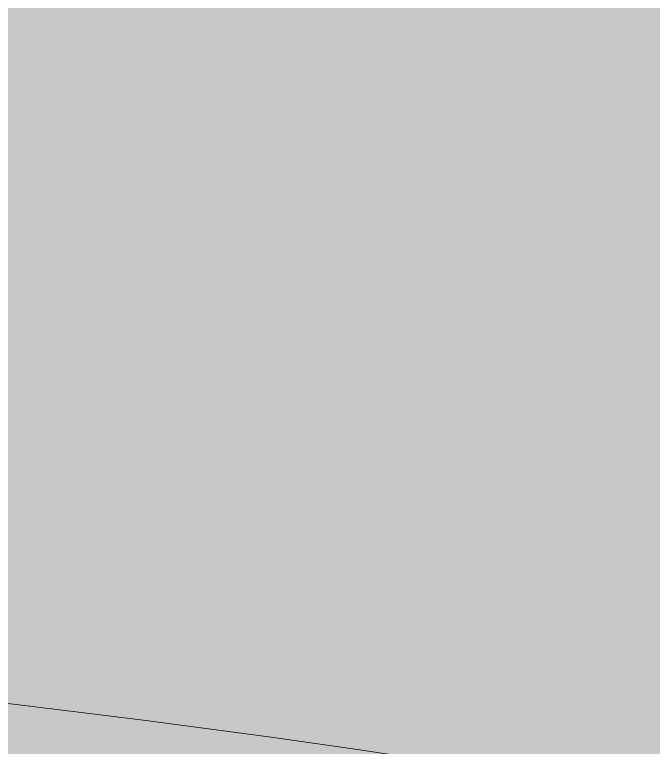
# Model space of a CAD drawing. Header units: inches. Extents: x 0.3 to 3.7, y -3.86 to -0.1.
# Drawn here: x 2.4373 to 2.5241, y -0.6279 to -0.5283 of the extents above; entities that cross this region are included whole.
import ezdxf

# ---------------------------------------------------------------- set-up
doc = ezdxf.new("R2010")
doc.units = ezdxf.units.IN
doc.header["$MEASUREMENT"] = 0
doc.layers.add('Backpack', color=7, linetype='Continuous', lineweight=0)

msp = doc.modelspace()

# ---------------------------------------------------------------- hatches: boundary and pattern name
at = {"layer": 'Backpack', "true_color": 0xf8e0c5, "transparency": 33554687}
h = msp.add_hatch(color=254, dxfattribs=at)
h.dxf.hatch_style = 2
edge = h.paths.add_edge_path()
edge.add_spline(control_points=[(2.177897, -0.492662), (2.17598, -0.526165), (2.173921, -0.563957), (2.173581, -0.605439), (2.153769, -0.605114), (1.846226, -0.605114), (1.826413, -0.60544), (1.826072, -0.563958), (1.824014, -0.526165), (1.822103, -0.492662), (1.81572, -0.380785), (1.815173, -0.330535), (1.868162, -0.319461), (1.908618, -0.313969), (1.953042, -0.310961), (2, -0.310961), (2.046957, -0.310961), (2.091381, -0.313969), (2.131837, -0.319461), (2.18482, -0.330536), (2.184287, -0.380784), (2.177897, -0.492662)], knot_values=[0, 0, 0, 0, 1, 1, 1, 2, 2, 2, 3, 3, 3, 4, 4, 4, 5, 5, 5, 6, 6, 6, 7, 7, 7, 7], degree=3, periodic=0)
edge = h.paths.add_edge_path()
edge.add_spline(control_points=[(3.572008, -1.920281), (3.526309, -1.884098), (3.425296, -1.904643), (3.386715, -1.914295), (3.368486, -1.763674), (3.345866, -1.628067), (3.319458, -1.520888), (3.248401, -1.232516), (3.169571, -1.044386), (3.060644, -0.912383), (3.037877, -0.723885), (2.979029, -0.408947), (2.916002, -0.3538), (2.858019, -0.30306), (2.551988, -0.199951), (2.512845, -0.239271), (2.470398, -0.281786), (2.407533, -0.385583), (2.373647, -0.444001), (2.373589, -0.437976), (2.373522, -0.432018), (2.373522, -0.425557), (2.373522, -0.226088), (2.237522, -0.107246), (1.999593, -0.099508), (1.762478, -0.107246), (1.626492, -0.226088), (1.626492, -0.425557), (1.626492, -0.432022), (1.626425, -0.437984), (1.626367, -0.444012), (1.592484, -0.385596), (1.529605, -0.281789), (1.487169, -0.239271), (1.447951, -0.199999), (1.141988, -0.30306), (1.083991, -0.3538), (1.020978, -0.408947), (0.962138, -0.723874), (0.939356, -0.912381), (0.830433, -1.044384), (0.751606, -1.232514), (0.680549, -1.520888), (0.654139, -1.628068), (0.631517, -1.763677), (0.613287, -1.914299), (0.574701, -1.904655), (0.473708, -1.884126), (0.427992, -1.920275), (0.371467, -1.964995), (0.296069, -2.419561), (0.309683, -2.844506), (0.309694, -2.844858), (0.309692, -2.845187), (0.309706, -2.845536), (0.311041, -2.87725), (0.311765, -2.908855), (0.313559, -2.94007), (0.313559, -2.94007), (0.313568, -2.940235), (0.313568, -2.940235), (0.33484, -3.310371), (0.351885, -3.603153), (0.657714, -3.615119), (0.78516, -3.841036), (1.097548, -3.856947), (1.391398, -3.856947), (1.415493, -3.856947), (2.512641, -3.856622), (2.536784, -3.85673), (2.850097, -3.858102), (3.204367, -3.859543), (3.342257, -3.61512), (3.648115, -3.603163), (3.66516, -3.310377), (3.686432, -2.940235), (3.686432, -2.940235), (3.686442, -2.94007), (3.686442, -2.94007), (3.688236, -2.908854), (3.688959, -2.877248), (3.690294, -2.845534), (3.690308, -2.845185), (3.690392, -2.844861), (3.690403, -2.84451), (3.704036, -2.419564), (3.628533, -1.964995), (3.572008, -1.920281)], knot_values=[0, 0, 0, 0, 1, 1, 1, 2, 2, 2, 3, 3, 3, 4, 4, 4, 5, 5, 5, 6, 6, 6, 7, 7, 7, 8, 8, 8, 9, 9, 9, 10, 10, 10, 11, 11, 11, 12, 12, 12, 13, 13, 13, 14, 14, 14, 15, 15, 15, 16, 16, 16, 17, 17, 17, 18, 18, 18, 19, 19, 19, 20, 20, 20, 21, 21, 21, 22, 22, 22, 23, 23, 23, 24, 24, 24, 25, 25, 25, 26, 26, 26, 27, 27, 27, 28, 28, 28, 29, 29, 29, 29], degree=3, periodic=0)

# ---------------------------------------------------------------- linework, layer by layer
at = {"layer": 'Backpack'}
for points, knots in [([(3.572008, -1.920281), (3.526309, -1.884098), (3.425296, -1.904643), (3.386715, -1.914295), (3.368486, -1.763674), (3.345866, -1.628067), (3.319458, -1.520888), (3.248401, -1.232516), (3.169571, -1.044386), (3.060644, -0.912383), (3.037877, -0.723885), (2.979029, -0.408947), (2.916002, -0.3538), (2.858019, -0.30306), (2.551988, -0.199951), (2.512845, -0.239271), (2.470398, -0.281786), (2.407533, -0.385583), (2.373647, -0.444001), (2.373589, -0.437976), (2.373522, -0.432018), (2.373522, -0.425557), (2.373522, -0.226088), (2.237522, -0.107246), (1.999593, -0.099508), (1.762478, -0.107246), (1.626492, -0.226088), (1.626492, -0.425557), (1.626492, -0.432022), (1.626425, -0.437984), (1.626367, -0.444012), (1.592484, -0.385596), (1.529605, -0.281789), (1.487169, -0.239271), (1.447951, -0.199999), (1.141988, -0.30306), (1.083991, -0.3538), (1.020978, -0.408947), (0.962138, -0.723874), (0.939356, -0.912381), (0.830433, -1.044384), (0.751606, -1.232514), (0.680549, -1.520888), (0.654139, -1.628068), (0.631517, -1.763677), (0.613287, -1.914299), (0.574701, -1.904655), (0.473708, -1.884126), (0.427992, -1.920275), (0.371467, -1.964995), (0.296069, -2.419561), (0.309683, -2.844506), (0.309694, -2.844858), (0.309692, -2.845187), (0.309706, -2.845536), (0.311041, -2.87725), (0.311765, -2.908855), (0.313559, -2.94007), (0.313559, -2.94007), (0.313568, -2.940235), (0.313568, -2.940235), (0.33484, -3.310371), (0.351885, -3.603153), (0.657714, -3.615119), (0.78516, -3.841036), (1.097548, -3.856947), (1.391398, -3.856947), (1.415493, -3.856947), (2.512641, -3.856622), (2.536784, -3.85673), (2.850097, -3.858102), (3.204367, -3.859543), (3.342257, -3.61512), (3.648115, -3.603163), (3.66516, -3.310377), (3.686432, -2.940235), (3.686432, -2.940235), (3.686442, -2.94007), (3.686442, -2.94007), (3.688236, -2.908854), (3.688959, -2.877248), (3.690294, -2.845534), (3.690308, -2.845185), (3.690392, -2.844861), (3.690403, -2.84451), (3.704036, -2.419564), (3.628533, -1.964995), (3.572008, -1.920281)], [0, 0, 0, 0, 1, 1, 1, 2, 2, 2, 3, 3, 3, 4, 4, 4, 5, 5, 5, 6, 6, 6, 7, 7, 7, 8, 8, 8, 9, 9, 9, 10, 10, 10, 11, 11, 11, 12, 12, 12, 13, 13, 13, 14, 14, 14, 15, 15, 15, 16, 16, 16, 17, 17, 17, 18, 18, 18, 19, 19, 19, 20, 20, 20, 21, 21, 21, 22, 22, 22, 23, 23, 23, 24, 24, 24, 25, 25, 25, 26, 26, 26, 27, 27, 27, 28, 28, 28, 29, 29, 29, 29]), ([(3.572008, -1.920281), (3.526309, -1.884098), (3.425296, -1.904643), (3.386715, -1.914295), (3.368486, -1.763674), (3.345866, -1.628067), (3.319458, -1.520888), (3.248401, -1.232516), (3.169571, -1.044386), (3.060644, -0.912383), (3.037877, -0.723885), (2.979029, -0.408947), (2.916002, -0.3538), (2.858019, -0.30306), (2.551988, -0.199951), (2.512845, -0.239271), (2.470398, -0.281786), (2.407533, -0.385583), (2.373647, -0.444001), (2.373589, -0.437976), (2.373522, -0.432018), (2.373522, -0.425557), (2.373522, -0.226088), (2.237522, -0.107246), (1.999593, -0.099508), (1.762478, -0.107246), (1.626492, -0.226088), (1.626492, -0.425557), (1.626492, -0.432022), (1.626425, -0.437984), (1.626367, -0.444012), (1.592484, -0.385596), (1.529605, -0.281789), (1.487169, -0.239271), (1.447951, -0.199999), (1.141988, -0.30306), (1.083991, -0.3538), (1.020978, -0.408947), (0.962138, -0.723874), (0.939356, -0.912381), (0.830433, -1.044384), (0.751606, -1.232514), (0.680549, -1.520888), (0.654139, -1.628068), (0.631517, -1.763677), (0.613287, -1.914299), (0.574701, -1.904655), (0.473708, -1.884126), (0.427992, -1.920275), (0.371467, -1.964995), (0.296069, -2.419561), (0.309683, -2.844506), (0.309694, -2.844858), (0.309691, -2.845187), (0.309706, -2.845536), (0.311041, -2.87725), (0.311765, -2.908855), (0.313559, -2.94007), (0.313559, -2.94007), (0.313568, -2.940235), (0.313568, -2.940235), (0.33484, -3.310371), (0.351885, -3.603153), (0.657714, -3.615119), (0.78516, -3.841036), (1.097548, -3.856947), (1.391398, -3.856947), (1.415493, -3.856947), (2.512641, -3.856622), (2.536784, -3.85673), (2.850097, -3.858102), (3.204367, -3.859543), (3.342257, -3.61512), (3.648115, -3.603163), (3.66516, -3.310377), (3.686432, -2.940235), (3.686432, -2.940235), (3.686442, -2.94007), (3.686442, -2.94007), (3.688236, -2.908854), (3.688959, -2.877248), (3.690294, -2.845534), (3.690309, -2.845186), (3.690391, -2.844861), (3.690403, -2.84451), (3.704037, -2.419565), (3.628533, -1.964995), (3.572008, -1.920281)], [0, 0, 0, 0, 1, 1, 1, 2, 2, 2, 3, 3, 3, 4, 4, 4, 5, 5, 5, 6, 6, 6, 7, 7, 7, 8, 8, 8, 9, 9, 9, 10, 10, 10, 11, 11, 11, 12, 12, 12, 13, 13, 13, 14, 14, 14, 15, 15, 15, 16, 16, 16, 17, 17, 17, 18, 18, 18, 19, 19, 19, 20, 20, 20, 21, 21, 21, 22, 22, 22, 23, 23, 23, 24, 24, 24, 25, 25, 25, 26, 26, 26, 27, 27, 27, 28, 28, 28, 29, 29, 29, 29]), ([(2.530341, -0.2571), (2.555136, -0.239414), (2.819769, -0.314668), (2.892203, -0.366882), (2.834323, -0.489173), (2.74979, -0.665528), (2.735828, -0.688694), (2.641443, -0.654474), (2.531231, -0.631213), (2.401594, -0.618059), (2.401594, -0.618059), (2.391778, -0.609192), (2.391778, -0.609192), (2.389872, -0.606064), (2.378665, -0.583753), (2.374828, -0.492411), (2.391697, -0.462315), (2.479076, -0.308482), (2.530341, -0.2571)], [0, 0, 0, 0, 1, 1, 1, 2, 2, 2, 3, 3, 3, 4, 4, 4, 5, 5, 5, 6, 6, 6, 6])]:
    msp.add_open_spline(points, degree=3, knots=knots, dxfattribs=at)

doc.saveas('drawing.dxf')
